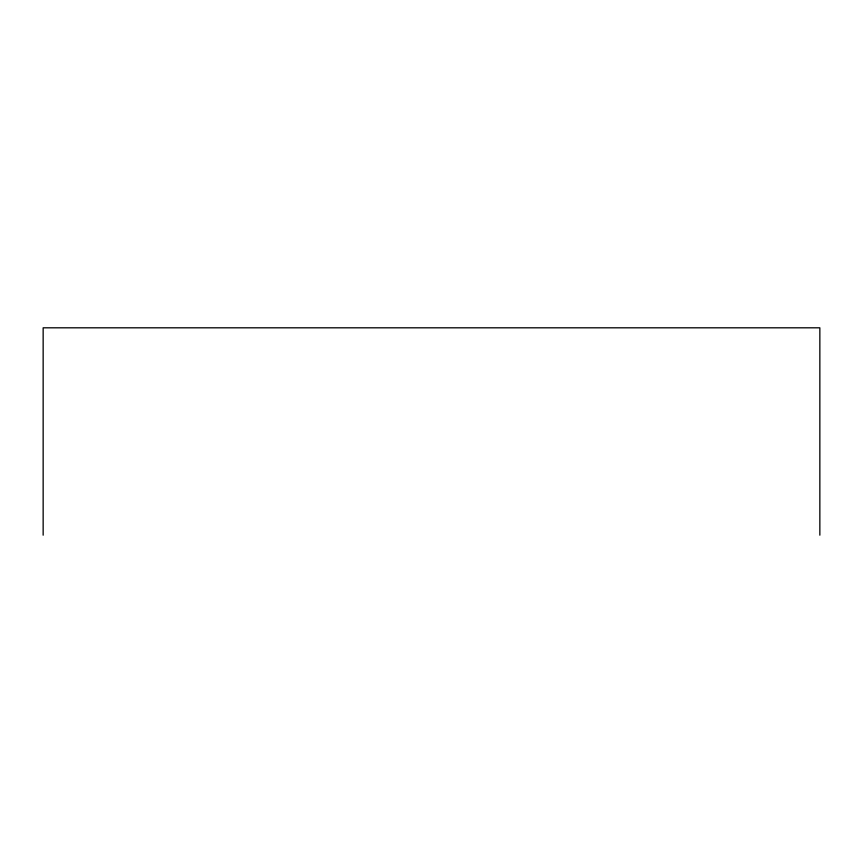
<?xml version="1.0" encoding="UTF-8"?>
<svg xmlns="http://www.w3.org/2000/svg" width="863" height="863" viewBox="0 0 863 863"><rect width="100%" height="100%" fill="white"/><g stroke="black" fill="none" stroke-linecap="round" stroke-linejoin="round"><path stroke-width="1.29" d="M819.85 535.189L819.85 327.811L43.15 327.811L43.15 535.189"/></g></svg>
